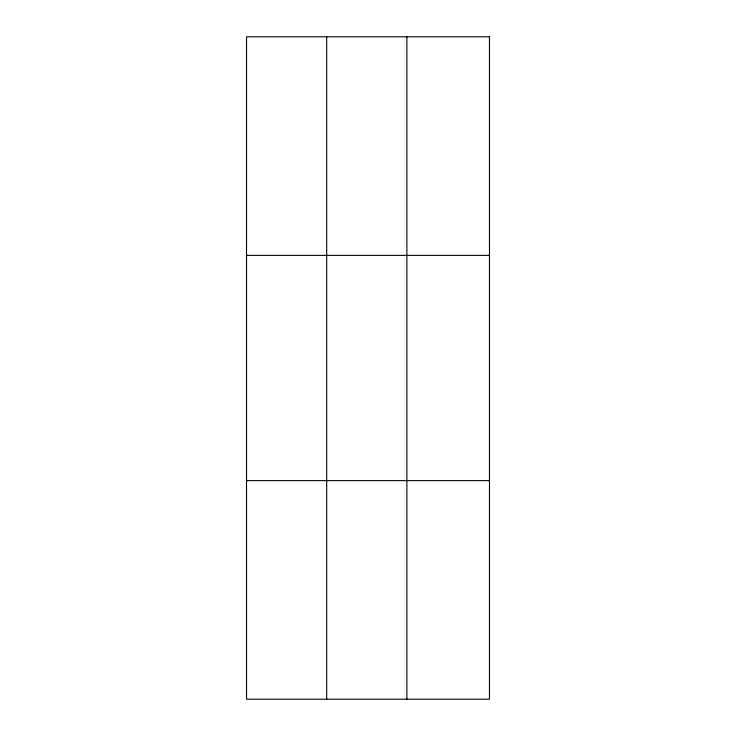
<?xml version="1.0" encoding="UTF-8"?>
<svg xmlns="http://www.w3.org/2000/svg" width="736" height="736" viewBox="0 0 736 736"><rect width="100%" height="100%" fill="white"/><g stroke="black" fill="none" stroke-linecap="round" stroke-linejoin="round"><path stroke-width="1.1" d="M326.701 36.8L326.701 699.2M406.87 36.8L406.87 699.2M246.532 255.392L489.468 255.392M246.532 480.608L489.468 480.608M489.468 36.8L489.468 699.2L246.532 699.2L246.532 36.8L489.468 36.8"/></g></svg>
